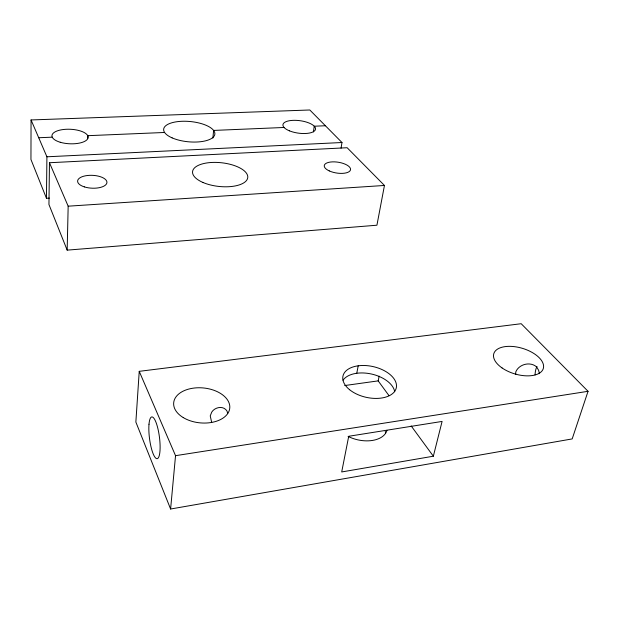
<?xml version="1.0" encoding="UTF-8"?>
<svg xmlns="http://www.w3.org/2000/svg" width="619" height="619" viewBox="0 0 619 619"><rect width="100%" height="100%" fill="white"/><g stroke="black" fill="none" stroke-linecap="round" stroke-linejoin="round"><path stroke-width="0.93" d="M341.061 148.173L341.982 142.517L309.81 109.989L31.058 119.954L30.95 159.478L46.456 198.281L49.35 198.103M46.456 198.281L46.912 156.793L31.058 119.954M49.466 162.735L48.947 204.525L67.169 250.13L376.925 225.215L384.453 185.46L347.135 147.724L49.466 162.735L68.167 206.181L67.169 250.13M515.704 374.356L515.751 371.973C518.877 364.119 530.359 361.21 536.673 366.982L538.631 370.317L539.404 373.652M87.658 138.54L87.751 135.685L164.592 132.474M139.236 371.338L135.863 422.057L170.604 509.011L572.18 438.917L588.05 391.309L521.19 323.714L139.236 371.338L175.533 455.677L170.604 509.011M212.882 138.083L213.617 130.423L284.067 127.475M313.407 131.909L314.251 126.214L325.401 125.75M356.768 373.265L358.215 365.798M388.987 395.634L378.178 380.878L379.161 376.143M433.346 456.211L442.09 421.431L348.721 436.271L341.703 471.957L433.346 456.211L411.163 425.918M175.533 455.677L588.05 391.309M344.721 385.544L378.178 380.878M68.167 206.181L384.453 185.46M46.912 156.793L341.982 142.517M38.711 137.743L52.251 137.17M211.683 422.437L210.236 415.891L211.744 412.107C214.925 406.946 223.761 405.306 227.096 411.24L227.684 413.593M535.071 374.866A18.168 10.6 78.1 0 1 536.967 366.463M385.242 431.42A26.524 16.38 13.2 0 1 385.637 433.192M343.05 380.182A27.19 15.854 12.6 0 1 371.539 374.038A27.19 15.854 12.6 0 1 394.705 391.734M386.96 430.313A26.64 16.295 13.1 0 1 348.079 436.395M60.236 142.262A18.121 7.266 2.6 0 0 88.13 137.588A18.121 7.266 2.6 0 0 61.776 129.742A18.121 7.266 2.6 0 0 60.236 142.262M172.159 137.898A25.719 10.175 5.4 0 0 214.336 135.739A25.719 10.175 5.4 0 0 181.266 121.316A25.719 10.175 5.4 0 0 172.159 137.898M289.421 130.833A16.434 6.275 7.8 0 0 315.419 129.588A16.434 6.275 7.8 0 0 292.864 120.357A16.434 6.275 7.8 0 0 289.421 130.833M329.277 170.914A13.301 5.463 8.9 0 0 350.439 170.078A13.301 5.463 8.9 0 0 332.473 161.869A13.301 5.463 8.9 0 0 329.277 170.914M84.339 186.884A14.694 6.438 2.7 0 0 106.925 182.644A14.694 6.438 2.7 0 0 85.538 175.788A14.694 6.438 2.7 0 0 84.339 186.884M202.993 182.481A27.754 11.916 6.1 0 0 247.492 178.705A27.754 11.916 6.1 0 0 209.996 162.58A27.754 11.916 6.1 0 0 202.993 182.481M149.001 424.239A21.031 5.006 82.7 0 0 156.011 458.315A21.031 5.006 82.7 0 0 158.387 430.816A21.031 5.006 82.7 0 0 149.001 424.239M502.063 367.941A25.843 13.339 16.6 0 0 543.134 369.009A25.843 13.339 16.6 0 0 510.451 346.354A25.843 13.339 16.6 0 0 502.063 367.941M183.247 417.585A28.165 17.533 5.4 0 0 229.278 410.412A28.165 17.533 5.4 0 0 192.633 388.252A28.165 17.533 5.4 0 0 183.247 417.585M349.588 389.707A27.313 15.754 12.5 0 0 395.154 390.674A27.313 15.754 12.5 0 0 364.104 365.489A27.313 15.754 12.5 0 0 349.588 389.707"/></g></svg>
